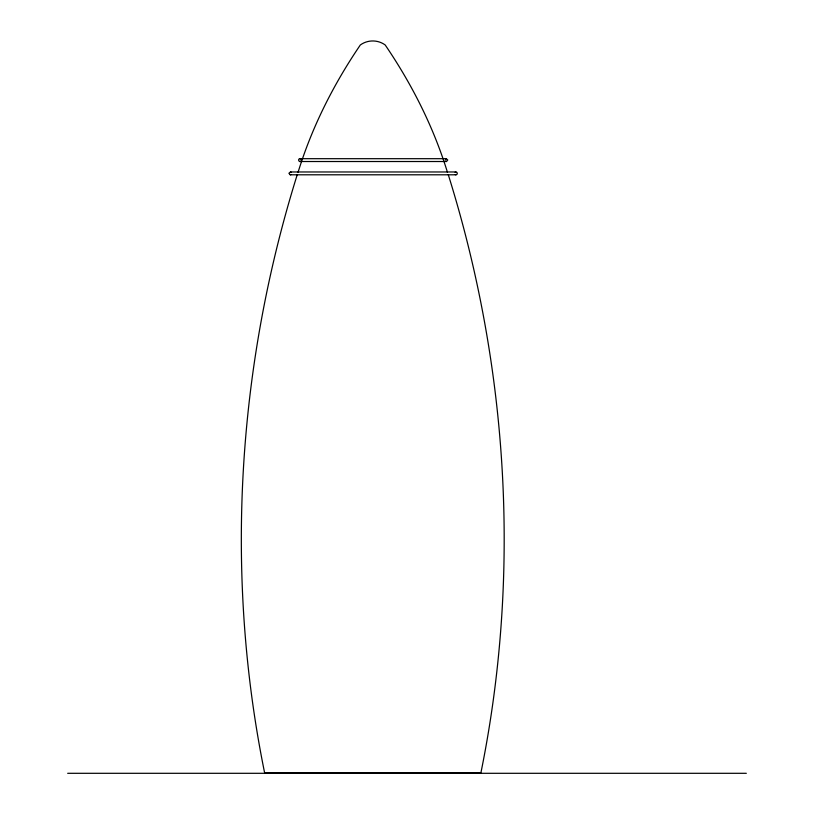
<?xml version="1.0" encoding="UTF-8"?>
<svg xmlns="http://www.w3.org/2000/svg" width="814" height="814" viewBox="0 0 814 814"><rect width="100%" height="100%" fill="white"/><g stroke="black" fill="none" stroke-linecap="round" stroke-linejoin="round"><path stroke-width="1.22" d="M297.242 174.684C237.016 367.246 224.359 574.765 264.581 772.679L480.932 772.679C521.164 574.765 508.496 367.246 448.28 174.684M298.046 172.344C311.996 126.953 333.638 84.168 360.327 44.974C367.694 39.621 377.818 39.621 385.195 44.974C411.874 84.168 433.526 126.953 447.466 172.344M300.977 160.918C299.196 163.197 297.151 158.669 299.969 158.689L446.296 158.689L447.751 159.992L446.52 161.518L299.756 161.518M445.38 159.188L446.296 158.689M455.107 172.222C457.051 170.869 458.414 174.613 456.043 174.796L290.222 174.796L288.909 173.27L290.456 171.968L455.809 171.968M290.954 174.664L290.222 174.796M67.674 773.3L746.326 773.3M456.043 174.796L455.311 174.664M446.52 161.518L445.299 160.918M290.456 171.968L291.158 172.222M299.969 158.689L300.895 159.188"/></g></svg>
